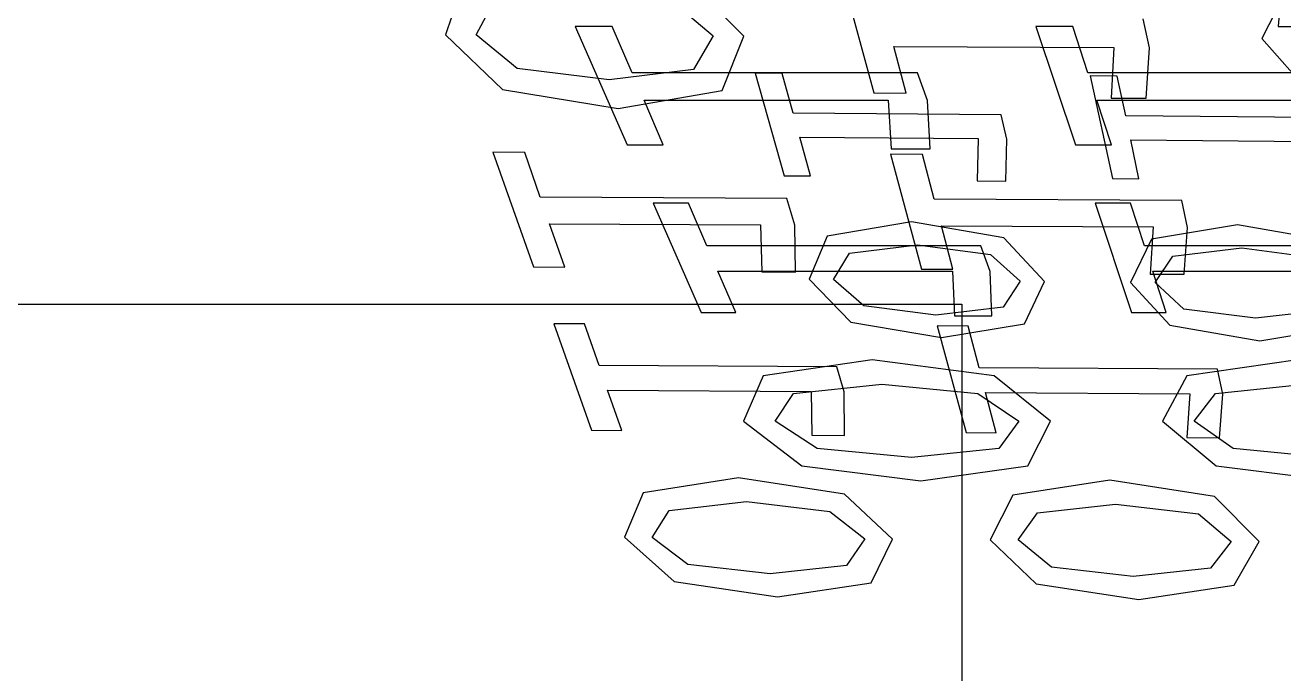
# Model space of a CAD drawing. Extents: x -3.6 to 36, y -4.5 to 18.6.
# Drawn here: x 17.226 to 18.218, y 7.641 to 8.151 of the extents above; entities that cross this region are included whole.
import ezdxf

# ---------------------------------------------------------------- set-up
doc = ezdxf.new("R2010")
doc.units = 0

msp = doc.modelspace()

# ---------------------------------------------------------------- linework, layer by layer
at = {"layer": 'Flow over'}
for p, q in [((13.9929, 7.9318), (17.9641, 7.9318)), ((17.9641, 7.9318), (17.9641, 7.20132))]:
    msp.add_line(p, q, dxfattribs=at)
at = {"layer": 'Layer 1'}
for p, q in [((17.86833, 8.195474), (17.894831, 8.098023)), ((17.86833, 8.195474), (17.894831, 8.098023)), ((17.86833, 8.195474), (17.894831, 8.098023)), ((17.57214, 8.187455), (17.55738, 8.143851)), ((17.57214, 8.187455), (17.55738, 8.143851)), ((17.57214, 8.187455), (17.55738, 8.143851)), ((17.792499, 8.142807), (17.748981, 8.186693)), ((17.792499, 8.142807), (17.748981, 8.186693)), ((17.792499, 8.142807), (17.748981, 8.186693)), ((18.222695, 8.184696), (18.200428, 8.14098)), ((18.222695, 8.184696), (18.200428, 8.14098)), ((18.222695, 8.184696), (18.200428, 8.14098)), ((18.216128, 8.185931), (18.213249, 8.150484)), ((18.216128, 8.185931), (18.213249, 8.150484)), ((18.216128, 8.185931), (18.213249, 8.150484)), ((17.581623, 8.143738), (17.595649, 8.170352)), ((17.581623, 8.143738), (17.595649, 8.170352)), ((17.581623, 8.143738), (17.595649, 8.170352)), ((17.736563, 8.169759), (17.7682, 8.14292)), ((17.736563, 8.169759), (17.7682, 8.14292)), ((17.736563, 8.169759), (17.7682, 8.14292)), ((18.111887, 8.133583), (18.107005, 8.156499)), ((18.111887, 8.133583), (18.107005, 8.156499)), ((18.111887, 8.133583), (18.107005, 8.156499)), ((18.213249, 8.150484), (18.23656, 8.150286)), ((18.213249, 8.150484), (18.23656, 8.150286)), ((18.213249, 8.150484), (18.23656, 8.150286)), ((17.55738, 8.143851), (17.602338, 8.100841)), ((17.55738, 8.143851), (17.602338, 8.100841)), ((17.55738, 8.143851), (17.602338, 8.100841)), ((17.613909, 8.117294), (17.581623, 8.143738)), ((17.613909, 8.117294), (17.581623, 8.143738)), ((17.613909, 8.117294), (17.581623, 8.143738)), ((17.68868, 8.15035), (17.6595, 8.15035)), ((17.6595, 8.15035), (17.700592, 8.057188)), ((17.68868, 8.15035), (17.6595, 8.15035)), ((17.6595, 8.15035), (17.700592, 8.057188)), ((17.68868, 8.15035), (17.6595, 8.15035)), ((17.6595, 8.15035), (17.700592, 8.057188)), ((17.68868, 8.15035), (17.6595, 8.15035)), ((17.6595, 8.15035), (17.700592, 8.057188)), ((17.68868, 8.15035), (17.6595, 8.15035)), ((17.6595, 8.15035), (17.700592, 8.057188)), ((17.68868, 8.15035), (17.6595, 8.15035)), ((17.6595, 8.15035), (17.700592, 8.057188)), ((17.68868, 8.15035), (17.6595, 8.15035)), ((17.6595, 8.15035), (17.700592, 8.057188)), ((17.7044, 8.114), (17.68868, 8.15035)), ((17.7044, 8.114), (17.68868, 8.15035)), ((17.7044, 8.114), (17.68868, 8.15035)), ((17.7044, 8.114), (17.68868, 8.15035)), ((17.7044, 8.114), (17.68868, 8.15035)), ((17.7044, 8.114), (17.68868, 8.15035)), ((17.7044, 8.114), (17.68868, 8.15035)), ((17.7682, 8.14292), (17.752904, 8.116645)), ((17.7682, 8.14292), (17.752904, 8.116645)), ((17.7682, 8.14292), (17.752904, 8.116645)), ((17.7682, 8.14292), (17.7682, 8.14292)), ((17.7682, 8.14292), (17.7682, 8.14292)), ((17.7682, 8.14292), (17.7682, 8.14292)), ((17.775284, 8.100022), (17.792499, 8.142807)), ((17.775284, 8.100022), (17.792499, 8.142807)), ((17.775284, 8.100022), (17.792499, 8.142807)), ((17.792499, 8.142807), (17.792499, 8.142807)), ((17.792499, 8.142807), (17.792499, 8.142807)), ((17.792499, 8.142807), (17.792499, 8.142807)), ((18.05149, 8.15035), (18.0224, 8.15035)), ((18.0224, 8.15035), (18.05367, 8.057188)), ((18.05149, 8.15035), (18.0224, 8.15035)), ((18.0224, 8.15035), (18.05367, 8.057188)), ((18.05149, 8.15035), (18.0224, 8.15035)), ((18.0224, 8.15035), (18.05367, 8.057188)), ((18.05149, 8.15035), (18.0224, 8.15035)), ((18.0224, 8.15035), (18.05367, 8.057188)), ((18.05149, 8.15035), (18.0224, 8.15035)), ((18.0224, 8.15035), (18.05367, 8.057188)), ((18.05149, 8.15035), (18.0224, 8.15035)), ((18.0224, 8.15035), (18.05367, 8.057188)), ((18.05149, 8.15035), (18.0224, 8.15035)), ((18.0224, 8.15035), (18.05367, 8.057188)), ((18.0634, 8.114), (18.05149, 8.15035)), ((18.0634, 8.114), (18.05149, 8.15035)), ((18.0634, 8.114), (18.05149, 8.15035)), ((18.0634, 8.114), (18.05149, 8.15035)), ((18.0634, 8.114), (18.05149, 8.15035)), ((18.0634, 8.114), (18.05149, 8.15035)), ((18.0634, 8.114), (18.05149, 8.15035)), ((18.200428, 8.14098), (18.238472, 8.097856)), ((18.200428, 8.14098), (18.238472, 8.097856)), ((18.200428, 8.14098), (18.238472, 8.097856)), ((17.9204, 8.09791), (17.910635, 8.134712)), ((17.910635, 8.134712), (18.083806, 8.13395)), ((17.9204, 8.09791), (17.910635, 8.134712)), ((17.910635, 8.134712), (18.083806, 8.13395)), ((17.9204, 8.09791), (17.910635, 8.134712)), ((17.910635, 8.134712), (18.083806, 8.13395)), ((18.083806, 8.13395), (18.081774, 8.093959)), ((18.083806, 8.13395), (18.081774, 8.093959)), ((18.083806, 8.13395), (18.081774, 8.093959)), ((18.109488, 8.093818), (18.111887, 8.133583)), ((18.109488, 8.093818), (18.111887, 8.133583)), ((18.109488, 8.093818), (18.111887, 8.133583)), ((17.686214, 8.108291), (17.613909, 8.117294)), ((17.686214, 8.108291), (17.613909, 8.117294)), ((17.686214, 8.108291), (17.613909, 8.117294)), ((17.752904, 8.116645), (17.686214, 8.108291)), ((17.752904, 8.116645), (17.686214, 8.108291)), ((17.752904, 8.116645), (17.686214, 8.108291)), ((17.9292, 8.114), (17.7044, 8.114)), ((17.9292, 8.114), (17.7044, 8.114)), ((17.9292, 8.114), (17.7044, 8.114)), ((17.9292, 8.114), (17.7044, 8.114)), ((17.9292, 8.114), (17.7044, 8.114)), ((17.9292, 8.114), (17.7044, 8.114)), ((17.9292, 8.114), (17.7044, 8.114)), ((17.822591, 8.113492), (17.801396, 8.113661)), ((17.801396, 8.113661), (17.824228, 8.032889)), ((17.822591, 8.113492), (17.801396, 8.113661)), ((17.801396, 8.113661), (17.824228, 8.032889)), ((17.822591, 8.113492), (17.801396, 8.113661)), ((17.801396, 8.113661), (17.824228, 8.032889)), ((17.831283, 8.082109), (17.822591, 8.113492)), ((17.831283, 8.082109), (17.822591, 8.113492)), ((17.831283, 8.082109), (17.822591, 8.113492)), ((17.9372, 8.09212), (17.9292, 8.114)), ((17.9372, 8.09212), (17.9292, 8.114)), ((17.9372, 8.09212), (17.9292, 8.114)), ((17.9372, 8.09212), (17.9292, 8.114)), ((17.9372, 8.09212), (17.9292, 8.114)), ((17.9372, 8.09212), (17.9292, 8.114)), ((17.9372, 8.09212), (17.9292, 8.114)), ((18.288259, 8.113999), (18.0634, 8.114)), ((18.288259, 8.113999), (18.0634, 8.114)), ((18.288259, 8.113999), (18.0634, 8.114)), ((18.288259, 8.113999), (18.0634, 8.114)), ((18.288259, 8.113999), (18.0634, 8.114)), ((18.288259, 8.113999), (18.0634, 8.114)), ((18.288259, 8.113999), (18.0634, 8.114)), ((18.086597, 8.111343), (18.065318, 8.111541)), ((18.065318, 8.111541), (18.082844, 8.030599)), ((18.086597, 8.111343), (18.065318, 8.111541)), ((18.065318, 8.111541), (18.082844, 8.030599)), ((18.086597, 8.111343), (18.065318, 8.111541)), ((18.065318, 8.111541), (18.082844, 8.030599)), ((18.093258, 8.079904), (18.086597, 8.111343)), ((18.093258, 8.079904), (18.086597, 8.111343)), ((18.093258, 8.079904), (18.086597, 8.111343)), ((17.602338, 8.100841), (17.693496, 8.085911)), ((17.602338, 8.100841), (17.693496, 8.085911)), ((17.602338, 8.100841), (17.693496, 8.085911)), ((17.693496, 8.085911), (17.775284, 8.100022)), ((17.693496, 8.085911), (17.775284, 8.100022)), ((17.693496, 8.085911), (17.775284, 8.100022)), ((17.713788, 8.092345), (17.9061, 8.09235)), ((17.713788, 8.092345), (17.9061, 8.09235)), ((17.713788, 8.092345), (17.9061, 8.09235)), ((17.713788, 8.092345), (17.9061, 8.09235)), ((17.713788, 8.092345), (17.9061, 8.09235)), ((17.713788, 8.092345), (17.9061, 8.09235)), ((17.713788, 8.092345), (17.9061, 8.09235)), ((17.729, 8.05718), (17.713788, 8.092345)), ((17.729, 8.05718), (17.713788, 8.092345)), ((17.729, 8.05718), (17.713788, 8.092345)), ((17.729, 8.05718), (17.713788, 8.092345)), ((17.729, 8.05718), (17.713788, 8.092345)), ((17.729, 8.05718), (17.713788, 8.092345)), ((17.729, 8.05718), (17.713788, 8.092345)), ((17.894831, 8.098023), (17.9204, 8.09791)), ((17.894831, 8.098023), (17.9204, 8.09791)), ((17.894831, 8.098023), (17.9204, 8.09791)), ((17.9061, 8.09235), (17.908442, 8.054137)), ((17.9061, 8.09235), (17.908442, 8.054137)), ((17.9061, 8.09235), (17.908442, 8.054137)), ((17.9061, 8.09235), (17.908442, 8.054137)), ((17.9061, 8.09235), (17.908442, 8.054137)), ((17.9061, 8.09235), (17.908442, 8.054137)), ((17.9061, 8.09235), (17.908442, 8.054137)), ((17.9391, 8.05414), (17.9372, 8.09212)), ((17.9391, 8.05414), (17.9372, 8.09212)), ((17.9391, 8.05414), (17.9372, 8.09212)), ((17.9391, 8.05414), (17.9372, 8.09212)), ((17.9391, 8.05414), (17.9372, 8.09212)), ((17.9391, 8.05414), (17.9372, 8.09212)), ((17.9391, 8.05414), (17.9372, 8.09212)), ((18.070485, 8.092345), (18.2628, 8.09235)), ((18.070485, 8.092345), (18.2628, 8.09235)), ((18.070485, 8.092345), (18.2628, 8.09235)), ((18.070485, 8.092345), (18.2628, 8.09235)), ((18.070485, 8.092345), (18.2628, 8.09235)), ((18.070485, 8.092345), (18.2628, 8.09235)), ((18.070485, 8.092345), (18.2628, 8.09235)), ((18.082, 8.05718), (18.070485, 8.092345)), ((18.082, 8.05718), (18.070485, 8.092345)), ((18.082, 8.05718), (18.070485, 8.092345)), ((18.082, 8.05718), (18.070485, 8.092345)), ((18.082, 8.05718), (18.070485, 8.092345)), ((18.082, 8.05718), (18.070485, 8.092345)), ((18.082, 8.05718), (18.070485, 8.092345)), ((18.081774, 8.093959), (18.109488, 8.093818)), ((18.081774, 8.093959), (18.109488, 8.093818)), ((18.081774, 8.093959), (18.109488, 8.093818)), ((17.995198, 8.080726), (17.831283, 8.082109)), ((17.995198, 8.080726), (17.831283, 8.082109)), ((17.995198, 8.080726), (17.831283, 8.082109)), ((17.999685, 8.061732), (17.995198, 8.080726)), ((17.999685, 8.061732), (17.995198, 8.080726)), ((17.999685, 8.061732), (17.995198, 8.080726)), ((18.257906, 8.078521), (18.093258, 8.079904)), ((18.257906, 8.078521), (18.093258, 8.079904)), ((18.257906, 8.078521), (18.093258, 8.079904)), ((17.845, 8.03272), (17.836505, 8.063313)), ((17.836505, 8.063313), (17.97691, 8.062128)), ((17.845, 8.03272), (17.836505, 8.063313)), ((17.836505, 8.063313), (17.97691, 8.062128)), ((17.845, 8.03272), (17.836505, 8.063313)), ((17.836505, 8.063313), (17.97691, 8.062128)), ((17.97691, 8.062128), (17.976176, 8.028882)), ((17.97691, 8.062128), (17.976176, 8.028882)), ((17.97691, 8.062128), (17.976176, 8.028882)), ((17.998698, 8.028684), (17.999685, 8.061732)), ((17.998698, 8.028684), (17.999685, 8.061732)), ((17.998698, 8.028684), (17.999685, 8.061732)), ((17.700592, 8.057188), (17.729, 8.05718)), ((17.700592, 8.057188), (17.729, 8.05718)), ((17.700592, 8.057188), (17.729, 8.05718)), ((17.700592, 8.057188), (17.729, 8.05718)), ((17.700592, 8.057188), (17.729, 8.05718)), ((17.700592, 8.057188), (17.729, 8.05718)), ((17.700592, 8.057188), (17.729, 8.05718)), ((17.908442, 8.054137), (17.9391, 8.05414)), ((17.908442, 8.054137), (17.9391, 8.05414)), ((17.908442, 8.054137), (17.9391, 8.05414)), ((17.908442, 8.054137), (17.9391, 8.05414)), ((17.908442, 8.054137), (17.9391, 8.05414)), ((17.908442, 8.054137), (17.9391, 8.05414)), ((17.908442, 8.054137), (17.9391, 8.05414)), ((18.05367, 8.057188), (18.082, 8.05718)), ((18.05367, 8.057188), (18.082, 8.05718)), ((18.05367, 8.057188), (18.082, 8.05718)), ((18.05367, 8.057188), (18.082, 8.05718)), ((18.05367, 8.057188), (18.082, 8.05718)), ((18.05367, 8.057188), (18.082, 8.05718)), ((18.05367, 8.057188), (18.082, 8.05718)), ((18.1037, 8.03043), (18.097237, 8.061079)), ((18.097237, 8.061079), (18.238263, 8.059894)), ((18.1037, 8.03043), (18.097237, 8.061079)), ((18.097237, 8.061079), (18.238263, 8.059894)), ((18.1037, 8.03043), (18.097237, 8.061079)), ((18.097237, 8.061079), (18.238263, 8.059894)), ((17.619832, 8.051175), (17.594686, 8.051287)), ((17.594686, 8.051287), (17.626747, 7.961061)), ((17.619832, 8.051175), (17.594686, 8.051287)), ((17.594686, 8.051287), (17.626747, 7.961061)), ((17.619832, 8.051175), (17.594686, 8.051287)), ((17.594686, 8.051287), (17.626747, 7.961061)), ((17.632109, 8.016038), (17.619832, 8.051175)), ((17.632109, 8.016038), (17.619832, 8.051175)), ((17.632109, 8.016038), (17.619832, 8.051175)), ((17.933139, 8.049597), (17.90788, 8.049739)), ((17.90788, 8.049739), (17.932461, 7.959371)), ((17.933139, 8.049597), (17.90788, 8.049739)), ((17.90788, 8.049739), (17.932461, 7.959371)), ((17.933139, 8.049597), (17.90788, 8.049739)), ((17.90788, 8.049739), (17.932461, 7.959371)), ((17.942452, 8.014404), (17.933139, 8.049597)), ((17.942452, 8.014404), (17.933139, 8.049597)), ((17.942452, 8.014404), (17.933139, 8.049597)), ((17.824228, 8.032889), (17.845, 8.03272)), ((17.824228, 8.032889), (17.845, 8.03272)), ((17.824228, 8.032889), (17.845, 8.03272)), ((17.976176, 8.028882), (17.998698, 8.028684)), ((17.976176, 8.028882), (17.998698, 8.028684)), ((17.976176, 8.028882), (17.998698, 8.028684)), ((18.082844, 8.030599), (18.1037, 8.03043)), ((18.082844, 8.030599), (18.1037, 8.03043)), ((18.082844, 8.030599), (18.1037, 8.03043)), ((17.826306, 8.015022), (17.632109, 8.016038)), ((17.826306, 8.015022), (17.632109, 8.016038)), ((17.826306, 8.015022), (17.632109, 8.016038)), ((17.8326, 7.993799), (17.826306, 8.015022)), ((17.8326, 7.993799), (17.826306, 8.015022)), ((17.8326, 7.993799), (17.826306, 8.015022)), ((18.137383, 8.013388), (17.942452, 8.014404)), ((18.137383, 8.013388), (17.942452, 8.014404)), ((18.137383, 8.013388), (17.942452, 8.014404)), ((18.141899, 7.992165), (18.137383, 8.013388)), ((18.141899, 7.992165), (18.137383, 8.013388)), ((18.141899, 7.992165), (18.137383, 8.013388)), ((17.7489, 8.01113), (17.7209, 8.01113)), ((17.7209, 8.01113), (17.758774, 7.92525)), ((17.7489, 8.01113), (17.7209, 8.01113)), ((17.7209, 8.01113), (17.758774, 7.92525)), ((17.7489, 8.01113), (17.7209, 8.01113)), ((17.7209, 8.01113), (17.758774, 7.92525)), ((17.7489, 8.01113), (17.7209, 8.01113)), ((17.7209, 8.01113), (17.758774, 7.92525)), ((17.7489, 8.01113), (17.7209, 8.01113)), ((17.7209, 8.01113), (17.758774, 7.92525)), ((17.7489, 8.01113), (17.7209, 8.01113)), ((17.7209, 8.01113), (17.758774, 7.92525)), ((17.7489, 8.01113), (17.7209, 8.01113)), ((17.7209, 8.01113), (17.758774, 7.92525)), ((17.7634, 7.97765), (17.7489, 8.01113)), ((17.7634, 7.97765), (17.7489, 8.01113)), ((17.7634, 7.97765), (17.7489, 8.01113)), ((17.7634, 7.97765), (17.7489, 8.01113)), ((17.7634, 7.97765), (17.7489, 8.01113)), ((17.7634, 7.97765), (17.7489, 8.01113)), ((17.7634, 7.97765), (17.7489, 8.01113)), ((18.0971, 8.01113), (18.0691, 8.01113)), ((18.0691, 8.01113), (18.097943, 7.92525)), ((18.0971, 8.01113), (18.0691, 8.01113)), ((18.0691, 8.01113), (18.097943, 7.92525)), ((18.0971, 8.01113), (18.0691, 8.01113)), ((18.0691, 8.01113), (18.097943, 7.92525)), ((18.0971, 8.01113), (18.0691, 8.01113)), ((18.0691, 8.01113), (18.097943, 7.92525)), ((18.0971, 8.01113), (18.0691, 8.01113)), ((18.0691, 8.01113), (18.097943, 7.92525)), ((18.0971, 8.01113), (18.0691, 8.01113)), ((18.0691, 8.01113), (18.097943, 7.92525)), ((18.0971, 8.01113), (18.0691, 8.01113)), ((18.0691, 8.01113), (18.097943, 7.92525)), ((18.1081, 7.97765), (18.0971, 8.01113)), ((18.1081, 7.97765), (18.0971, 8.01113)), ((18.1081, 7.97765), (18.0971, 8.01113)), ((18.1081, 7.97765), (18.0971, 8.01113)), ((18.1081, 7.97765), (18.0971, 8.01113)), ((18.1081, 7.97765), (18.0971, 8.01113)), ((18.1081, 7.97765), (18.0971, 8.01113)), ((17.6513, 7.96092), (17.639418, 7.995041)), ((17.639418, 7.995041), (17.805647, 7.994166)), ((17.6513, 7.96092), (17.639418, 7.995041)), ((17.639418, 7.995041), (17.805647, 7.994166)), ((17.6513, 7.96092), (17.639418, 7.995041)), ((17.639418, 7.995041), (17.805647, 7.994166)), ((17.805647, 7.994166), (17.806522, 7.95711)), ((17.805647, 7.994166), (17.806522, 7.95711)), ((17.805647, 7.994166), (17.806522, 7.95711)), ((17.833136, 7.956969), (17.8326, 7.993799)), ((17.833136, 7.956969), (17.8326, 7.993799)), ((17.833136, 7.956969), (17.8326, 7.993799)), ((17.924517, 7.996502), (17.858054, 7.985157)), ((17.924517, 7.996502), (17.858054, 7.985157)), ((17.924517, 7.996502), (17.858054, 7.985157)), ((17.997274, 7.983859), (17.924517, 7.996502)), ((17.997274, 7.983859), (17.924517, 7.996502)), ((17.997274, 7.983859), (17.924517, 7.996502)), ((17.9571, 7.95923), (17.948041, 7.993407)), ((17.948041, 7.993407), (18.114862, 7.992504)), ((17.9571, 7.95923), (17.948041, 7.993407)), ((17.948041, 7.993407), (18.114862, 7.992504)), ((17.9571, 7.95923), (17.948041, 7.993407)), ((17.948041, 7.993407), (18.114862, 7.992504)), ((18.114862, 7.992504), (18.112604, 7.95542)), ((18.114862, 7.992504), (18.112604, 7.95542)), ((18.114862, 7.992504), (18.112604, 7.95542)), ((18.181255, 7.994167), (18.113691, 7.982794)), ((18.181255, 7.994167), (18.113691, 7.982794)), ((18.181255, 7.994167), (18.113691, 7.982794)), ((18.139302, 7.955251), (18.141899, 7.992165)), ((18.139302, 7.955251), (18.141899, 7.992165)), ((18.139302, 7.955251), (18.141899, 7.992165)), ((18.253532, 7.981524), (18.181255, 7.994167)), ((18.253532, 7.981524), (18.181255, 7.994167)), ((18.253532, 7.981524), (18.181255, 7.994167)), ((17.858054, 7.985157), (17.843858, 7.95129)), ((17.858054, 7.985157), (17.843858, 7.95129)), ((17.858054, 7.985157), (17.843858, 7.95129)), ((18.029391, 7.949512), (17.997274, 7.983859)), ((18.029391, 7.949512), (17.997274, 7.983859)), ((18.029391, 7.949512), (17.997274, 7.983859)), ((18.113691, 7.982794), (18.097125, 7.94887)), ((18.113691, 7.982794), (18.097125, 7.94887)), ((18.113691, 7.982794), (18.097125, 7.94887)), ((17.9792, 7.97765), (17.7634, 7.97765)), ((17.9792, 7.97765), (17.7634, 7.97765)), ((17.9792, 7.97765), (17.7634, 7.97765)), ((17.9792, 7.97765), (17.7634, 7.97765)), ((17.9792, 7.97765), (17.7634, 7.97765)), ((17.9792, 7.97765), (17.7634, 7.97765)), ((17.9792, 7.97765), (17.7634, 7.97765)), ((17.87558, 7.97178), (17.929231, 7.978327)), ((17.87558, 7.97178), (17.929231, 7.978327)), ((17.87558, 7.97178), (17.929231, 7.978327)), ((17.929231, 7.978327), (17.986635, 7.970736)), ((17.929231, 7.978327), (17.986635, 7.970736)), ((17.929231, 7.978327), (17.986635, 7.970736)), ((17.9866, 7.95748), (17.9792, 7.97765)), ((17.9866, 7.95748), (17.9792, 7.97765)), ((17.9866, 7.95748), (17.9792, 7.97765)), ((17.9866, 7.95748), (17.9792, 7.97765)), ((17.9866, 7.95748), (17.9792, 7.97765)), ((17.9866, 7.95748), (17.9792, 7.97765)), ((17.9866, 7.95748), (17.9792, 7.97765)), ((18.323893, 7.977651), (18.1081, 7.97765)), ((18.323893, 7.977651), (18.1081, 7.97765)), ((18.323893, 7.977651), (18.1081, 7.97765)), ((18.323893, 7.977651), (18.1081, 7.97765)), ((18.323893, 7.977651), (18.1081, 7.97765)), ((18.323893, 7.977651), (18.1081, 7.97765)), ((18.323893, 7.977651), (18.1081, 7.97765)), ((18.130399, 7.969416), (18.184755, 7.975964)), ((18.130399, 7.969416), (18.184755, 7.975964)), ((18.130399, 7.969416), (18.184755, 7.975964)), ((18.184755, 7.975964), (18.241933, 7.968372)), ((18.184755, 7.975964), (18.241933, 7.968372)), ((18.184755, 7.975964), (18.241933, 7.968372)), ((17.862993, 7.951093), (17.87558, 7.97178)), ((17.862993, 7.951093), (17.87558, 7.97178)), ((17.862993, 7.951093), (17.87558, 7.97178)), ((17.986635, 7.970736), (18.0102, 7.94971)), ((17.986635, 7.970736), (18.0102, 7.94971)), ((17.986635, 7.970736), (18.0102, 7.94971)), ((18.116344, 7.948701), (18.130399, 7.969416)), ((18.116344, 7.948701), (18.130399, 7.969416)), ((18.116344, 7.948701), (18.130399, 7.969416)), ((17.626747, 7.961061), (17.6513, 7.96092)), ((17.626747, 7.961061), (17.6513, 7.96092)), ((17.626747, 7.961061), (17.6513, 7.96092)), ((17.7861, 7.92525), (17.772074, 7.957677)), ((17.772074, 7.957677), (17.9567, 7.95767)), ((17.7861, 7.92525), (17.772074, 7.957677)), ((17.772074, 7.957677), (17.9567, 7.95767)), ((17.7861, 7.92525), (17.772074, 7.957677)), ((17.772074, 7.957677), (17.9567, 7.95767)), ((17.7861, 7.92525), (17.772074, 7.957677)), ((17.772074, 7.957677), (17.9567, 7.95767)), ((17.7861, 7.92525), (17.772074, 7.957677)), ((17.772074, 7.957677), (17.9567, 7.95767)), ((17.7861, 7.92525), (17.772074, 7.957677)), ((17.772074, 7.957677), (17.9567, 7.95767)), ((17.7861, 7.92525), (17.772074, 7.957677)), ((17.772074, 7.957677), (17.9567, 7.95767)), ((17.806522, 7.95711), (17.833136, 7.956969)), ((17.806522, 7.95711), (17.833136, 7.956969)), ((17.806522, 7.95711), (17.833136, 7.956969)), ((17.932461, 7.959371), (17.9571, 7.95923)), ((17.932461, 7.959371), (17.9571, 7.95923)), ((17.932461, 7.959371), (17.9571, 7.95923)), ((17.9567, 7.95767), (17.958422, 7.922421)), ((17.9567, 7.95767), (17.958422, 7.922421)), ((17.9567, 7.95767), (17.958422, 7.922421)), ((17.9567, 7.95767), (17.958422, 7.922421)), ((17.9567, 7.95767), (17.958422, 7.922421)), ((17.9567, 7.95767), (17.958422, 7.922421)), ((17.9567, 7.95767), (17.958422, 7.922421)), ((17.9879, 7.92242), (17.9866, 7.95748)), ((17.9879, 7.92242), (17.9866, 7.95748)), ((17.9879, 7.92242), (17.9866, 7.95748)), ((17.9879, 7.92242), (17.9866, 7.95748)), ((17.9879, 7.92242), (17.9866, 7.95748)), ((17.9879, 7.92242), (17.9866, 7.95748)), ((17.9879, 7.92242), (17.9866, 7.95748)), ((18.112604, 7.95542), (18.139302, 7.955251)), ((18.112604, 7.95542), (18.139302, 7.955251)), ((18.112604, 7.95542), (18.139302, 7.955251)), ((18.1252, 7.92525), (18.114588, 7.957677)), ((18.114588, 7.957677), (18.2992, 7.95767)), ((18.1252, 7.92525), (18.114588, 7.957677)), ((18.114588, 7.957677), (18.2992, 7.95767)), ((18.1252, 7.92525), (18.114588, 7.957677)), ((18.114588, 7.957677), (18.2992, 7.95767)), ((18.1252, 7.92525), (18.114588, 7.957677)), ((18.114588, 7.957677), (18.2992, 7.95767)), ((18.1252, 7.92525), (18.114588, 7.957677)), ((18.114588, 7.957677), (18.2992, 7.95767)), ((18.1252, 7.92525), (18.114588, 7.957677)), ((18.114588, 7.957677), (18.2992, 7.95767)), ((18.1252, 7.92525), (18.114588, 7.957677)), ((18.114588, 7.957677), (18.2992, 7.95767)), ((17.843858, 7.95129), (17.87685, 7.91748)), ((17.843858, 7.95129), (17.87685, 7.91748)), ((17.843858, 7.95129), (17.87685, 7.91748)), ((17.886954, 7.930293), (17.862993, 7.951093)), ((17.886954, 7.930293), (17.862993, 7.951093)), ((17.886954, 7.930293), (17.862993, 7.951093)), ((18.0102, 7.94971), (17.996795, 7.929249)), ((18.0102, 7.94971), (17.996795, 7.929249)), ((18.0102, 7.94971), (17.996795, 7.929249)), ((18.0102, 7.94971), (18.0102, 7.94971)), ((18.0102, 7.94971), (18.0102, 7.94971)), ((18.0102, 7.94971), (18.0102, 7.94971)), ((18.013643, 7.916126), (18.029391, 7.949512)), ((18.013643, 7.916126), (18.029391, 7.949512)), ((18.013643, 7.916126), (18.029391, 7.949512)), ((18.029391, 7.949512), (18.029391, 7.949512)), ((18.029391, 7.949512), (18.029391, 7.949512)), ((18.029391, 7.949512), (18.029391, 7.949512)), ((18.097125, 7.94887), (18.128028, 7.915032)), ((18.097125, 7.94887), (18.128028, 7.915032)), ((18.097125, 7.94887), (18.128028, 7.915032)), ((18.139034, 7.927873), (18.116344, 7.948701)), ((18.139034, 7.927873), (18.116344, 7.948701)), ((18.139034, 7.927873), (18.116344, 7.948701)), ((17.758774, 7.92525), (17.7861, 7.92525)), ((17.758774, 7.92525), (17.7861, 7.92525)), ((17.758774, 7.92525), (17.7861, 7.92525)), ((17.758774, 7.92525), (17.7861, 7.92525)), ((17.758774, 7.92525), (17.7861, 7.92525)), ((17.758774, 7.92525), (17.7861, 7.92525)), ((17.758774, 7.92525), (17.7861, 7.92525)), ((17.943596, 7.922984), (17.886954, 7.930293)), ((17.943596, 7.922984), (17.886954, 7.930293)), ((17.943596, 7.922984), (17.886954, 7.930293)), ((17.996795, 7.929249), (17.943596, 7.922984)), ((17.996795, 7.929249), (17.943596, 7.922984)), ((17.996795, 7.929249), (17.943596, 7.922984)), ((17.958422, 7.922421), (17.9879, 7.92242)), ((17.958422, 7.922421), (17.9879, 7.92242)), ((17.958422, 7.922421), (17.9879, 7.92242)), ((17.958422, 7.922421), (17.9879, 7.92242)), ((17.958422, 7.922421), (17.9879, 7.92242)), ((17.958422, 7.922421), (17.9879, 7.92242)), ((17.958422, 7.922421), (17.9879, 7.92242)), ((18.097943, 7.92525), (18.1252, 7.92525)), ((18.097943, 7.92525), (18.1252, 7.92525)), ((18.097943, 7.92525), (18.1252, 7.92525)), ((18.097943, 7.92525), (18.1252, 7.92525)), ((18.097943, 7.92525), (18.1252, 7.92525)), ((18.097943, 7.92525), (18.1252, 7.92525)), ((18.097943, 7.92525), (18.1252, 7.92525)), ((18.195479, 7.920535), (18.139034, 7.927873)), ((18.195479, 7.920535), (18.139034, 7.927873)), ((18.195479, 7.920535), (18.139034, 7.927873)), ((18.249355, 7.926801), (18.195479, 7.920535)), ((18.249355, 7.926801), (18.195479, 7.920535)), ((18.249355, 7.926801), (18.195479, 7.920535)), ((17.666934, 7.916133), (17.642691, 7.916274)), ((17.642691, 7.916274), (17.672493, 7.832341)), ((17.666934, 7.916133), (17.642691, 7.916274)), ((17.642691, 7.916274), (17.672493, 7.832341)), ((17.666934, 7.916133), (17.642691, 7.916274)), ((17.642691, 7.916274), (17.672493, 7.832341)), ((17.678336, 7.883452), (17.666934, 7.916133)), ((17.678336, 7.883452), (17.666934, 7.916133)), ((17.678336, 7.883452), (17.666934, 7.916133)), ((17.87685, 7.91748), (17.948168, 7.905401)), ((17.87685, 7.91748), (17.948168, 7.905401)), ((17.87685, 7.91748), (17.948168, 7.905401)), ((17.969033, 7.914376), (17.944677, 7.914517)), ((17.944677, 7.914517), (17.967537, 7.830471)), ((17.969033, 7.914376), (17.944677, 7.914517)), ((17.944677, 7.914517), (17.967537, 7.830471)), ((17.969033, 7.914376), (17.944677, 7.914517)), ((17.944677, 7.914517), (17.967537, 7.830471)), ((17.948168, 7.905401), (18.013643, 7.916126)), ((17.948168, 7.905401), (18.013643, 7.916126)), ((17.948168, 7.905401), (18.013643, 7.916126)), ((17.977697, 7.881666), (17.969033, 7.914376)), ((17.977697, 7.881666), (17.969033, 7.914376)), ((17.977697, 7.881666), (17.969033, 7.914376)), ((18.128028, 7.915032), (18.198894, 7.902925)), ((18.128028, 7.915032), (18.198894, 7.902925)), ((18.128028, 7.915032), (18.198894, 7.902925)), ((18.198894, 7.902925), (18.265414, 7.913677)), ((18.198894, 7.902925), (18.265414, 7.913677)), ((18.198894, 7.902925), (18.265414, 7.913677)), ((17.865647, 7.882323), (17.678336, 7.883452)), ((17.865647, 7.882323), (17.678336, 7.883452)), ((17.865647, 7.882323), (17.678336, 7.883452)), ((17.893502, 7.887738), (17.807565, 7.875151)), ((17.893502, 7.887738), (17.807565, 7.875151)), ((17.893502, 7.887738), (17.807565, 7.875151)), ((17.893502, 7.887738), (17.807565, 7.875151)), ((17.893502, 7.887738), (17.807565, 7.875151)), ((17.893502, 7.887738), (17.807565, 7.875151)), ((17.893502, 7.887738), (17.807565, 7.875151)), ((17.989598, 7.875151), (17.893502, 7.887738)), ((17.989598, 7.875151), (17.893502, 7.887738)), ((17.989598, 7.875151), (17.893502, 7.887738)), ((17.989598, 7.875151), (17.893502, 7.887738)), ((17.989598, 7.875151), (17.893502, 7.887738)), ((17.989598, 7.875151), (17.893502, 7.887738)), ((17.989598, 7.875151), (17.893502, 7.887738)), ((18.228682, 7.887738), (18.141419, 7.875151)), ((18.228682, 7.887738), (18.141419, 7.875151)), ((18.228682, 7.887738), (18.141419, 7.875151)), ((18.228682, 7.887738), (18.141419, 7.875151)), ((18.228682, 7.887738), (18.141419, 7.875151)), ((18.228682, 7.887738), (18.141419, 7.875151)), ((18.228682, 7.887738), (18.141419, 7.875151)), ((17.807565, 7.875151), (17.792099, 7.83945)), ((17.807565, 7.875151), (17.792099, 7.83945)), ((17.807565, 7.875151), (17.792099, 7.83945)), ((17.807565, 7.875151), (17.792099, 7.83945)), ((17.807565, 7.875151), (17.792099, 7.83945)), ((17.807565, 7.875151), (17.792099, 7.83945)), ((17.807565, 7.875151), (17.792099, 7.83945)), ((17.871489, 7.862595), (17.865647, 7.882323)), ((17.871489, 7.862595), (17.865647, 7.882323)), ((17.871489, 7.862595), (17.865647, 7.882323)), ((18.165657, 7.880537), (17.977697, 7.881666)), ((18.165657, 7.880537), (17.977697, 7.881666)), ((18.165657, 7.880537), (17.977697, 7.881666)), ((18.034077, 7.83945), (17.989598, 7.875151)), ((18.034077, 7.83945), (17.989598, 7.875151)), ((18.034077, 7.83945), (17.989598, 7.875151)), ((18.034077, 7.83945), (17.989598, 7.875151)), ((18.034077, 7.83945), (17.989598, 7.875151)), ((18.034077, 7.83945), (17.989598, 7.875151)), ((18.034077, 7.83945), (17.989598, 7.875151)), ((18.141419, 7.875151), (18.122171, 7.83945)), ((18.141419, 7.875151), (18.122171, 7.83945)), ((18.141419, 7.875151), (18.122171, 7.83945)), ((18.141419, 7.875151), (18.122171, 7.83945)), ((18.141419, 7.875151), (18.122171, 7.83945)), ((18.141419, 7.875151), (18.122171, 7.83945)), ((18.141419, 7.875151), (18.122171, 7.83945)), ((18.169862, 7.860782), (18.165657, 7.880537)), ((18.169862, 7.860782), (18.165657, 7.880537)), ((18.169862, 7.860782), (18.165657, 7.880537)), ((17.6962, 7.8322), (17.685137, 7.863922)), ((17.685137, 7.863922), (17.845496, 7.862962)), ((17.6962, 7.8322), (17.685137, 7.863922)), ((17.685137, 7.863922), (17.845496, 7.862962)), ((17.6962, 7.8322), (17.685137, 7.863922)), ((17.685137, 7.863922), (17.845496, 7.862962)), ((17.831667, 7.861266), (17.901207, 7.86866)), ((17.831667, 7.861266), (17.901207, 7.86866)), ((17.831667, 7.861266), (17.901207, 7.86866)), ((17.831667, 7.861266), (17.901207, 7.86866)), ((17.831667, 7.861266), (17.901207, 7.86866)), ((17.831667, 7.861266), (17.901207, 7.86866)), ((17.831667, 7.861266), (17.901207, 7.86866)), ((17.845496, 7.862962), (17.845947, 7.828503)), ((17.845496, 7.862962), (17.845947, 7.828503)), ((17.845496, 7.862962), (17.845947, 7.828503)), ((17.901207, 7.86866), (17.976729, 7.861266)), ((17.901207, 7.86866), (17.976729, 7.861266)), ((17.901207, 7.86866), (17.976729, 7.861266)), ((17.901207, 7.86866), (17.976729, 7.861266)), ((17.901207, 7.86866), (17.976729, 7.861266)), ((17.901207, 7.86866), (17.976729, 7.861266)), ((17.901207, 7.86866), (17.976729, 7.861266)), ((18.164053, 7.861266), (18.234383, 7.86866)), ((18.164053, 7.861266), (18.234383, 7.86866)), ((18.164053, 7.861266), (18.234383, 7.86866)), ((18.164053, 7.861266), (18.234383, 7.86866)), ((18.164053, 7.861266), (18.234383, 7.86866)), ((18.164053, 7.861266), (18.234383, 7.86866)), ((18.164053, 7.861266), (18.234383, 7.86866)), ((17.817076, 7.83945), (17.831667, 7.861266)), ((17.817076, 7.83945), (17.831667, 7.861266)), ((17.817076, 7.83945), (17.831667, 7.861266)), ((17.817076, 7.83945), (17.831667, 7.861266)), ((17.817076, 7.83945), (17.831667, 7.861266)), ((17.817076, 7.83945), (17.831667, 7.861266)), ((17.817076, 7.83945), (17.831667, 7.861266)), ((17.87163, 7.828334), (17.871489, 7.862595)), ((17.87163, 7.828334), (17.871489, 7.862595)), ((17.87163, 7.828334), (17.871489, 7.862595)), ((17.976729, 7.861266), (18.0091, 7.83945)), ((17.976729, 7.861266), (18.0091, 7.83945)), ((17.976729, 7.861266), (18.0091, 7.83945)), ((17.976729, 7.861266), (18.0091, 7.83945)), ((17.976729, 7.861266), (18.0091, 7.83945)), ((17.976729, 7.861266), (18.0091, 7.83945)), ((17.976729, 7.861266), (18.0091, 7.83945)), ((17.9913, 7.83033), (17.98289, 7.862108)), ((17.98289, 7.862108), (18.143813, 7.86112)), ((17.9913, 7.83033), (17.98289, 7.862108)), ((17.98289, 7.862108), (18.143813, 7.86112)), ((17.9913, 7.83033), (17.98289, 7.862108)), ((17.98289, 7.862108), (18.143813, 7.86112)), ((18.143813, 7.86112), (18.141329, 7.826633)), ((18.143813, 7.86112), (18.141329, 7.826633)), ((18.143813, 7.86112), (18.141329, 7.826633)), ((18.147176, 7.83945), (18.164053, 7.861266)), ((18.147176, 7.83945), (18.164053, 7.861266)), ((18.147176, 7.83945), (18.164053, 7.861266)), ((18.147176, 7.83945), (18.164053, 7.861266)), ((18.147176, 7.83945), (18.164053, 7.861266)), ((18.147176, 7.83945), (18.164053, 7.861266)), ((18.147176, 7.83945), (18.164053, 7.861266)), ((18.167096, 7.826464), (18.169862, 7.860782)), ((18.167096, 7.826464), (18.169862, 7.860782)), ((18.167096, 7.826464), (18.169862, 7.860782)), ((17.792099, 7.83945), (17.838158, 7.804426)), ((17.792099, 7.83945), (17.838158, 7.804426)), ((17.792099, 7.83945), (17.838158, 7.804426)), ((17.792099, 7.83945), (17.838158, 7.804426)), ((17.792099, 7.83945), (17.838158, 7.804426)), ((17.792099, 7.83945), (17.838158, 7.804426)), ((17.792099, 7.83945), (17.838158, 7.804426)), ((17.850181, 7.817916), (17.817076, 7.83945)), ((17.850181, 7.817916), (17.817076, 7.83945)), ((17.850181, 7.817916), (17.817076, 7.83945)), ((17.850181, 7.817916), (17.817076, 7.83945)), ((17.850181, 7.817916), (17.817076, 7.83945)), ((17.850181, 7.817916), (17.817076, 7.83945)), ((17.850181, 7.817916), (17.817076, 7.83945)), ((18.0091, 7.83945), (17.993239, 7.817916)), ((18.0091, 7.83945), (17.993239, 7.817916)), ((18.0091, 7.83945), (17.993239, 7.817916)), ((18.0091, 7.83945), (17.993239, 7.817916)), ((18.0091, 7.83945), (17.993239, 7.817916)), ((18.0091, 7.83945), (17.993239, 7.817916)), ((18.0091, 7.83945), (17.993239, 7.817916)), ((18.0091, 7.83945), (18.0091, 7.83945)), ((18.0091, 7.83945), (18.0091, 7.83945)), ((18.0091, 7.83945), (18.0091, 7.83945)), ((18.0091, 7.83945), (18.0091, 7.83945)), ((18.0091, 7.83945), (18.0091, 7.83945)), ((18.0091, 7.83945), (18.0091, 7.83945)), ((18.0091, 7.83945), (18.0091, 7.83945)), ((18.016127, 7.804426), (18.034076, 7.83945)), ((18.016127, 7.804426), (18.034076, 7.83945)), ((18.016127, 7.804426), (18.034076, 7.83945)), ((18.016127, 7.804426), (18.034076, 7.83945)), ((18.016127, 7.804426), (18.034076, 7.83945)), ((18.016127, 7.804426), (18.034076, 7.83945)), ((18.016127, 7.804426), (18.034076, 7.83945)), ((18.034076, 7.83945), (18.034077, 7.83945)), ((18.034076, 7.83945), (18.034077, 7.83945)), ((18.034076, 7.83945), (18.034077, 7.83945)), ((18.034076, 7.83945), (18.034077, 7.83945)), ((18.034076, 7.83945), (18.034077, 7.83945)), ((18.034076, 7.83945), (18.034077, 7.83945)), ((18.034076, 7.83945), (18.034077, 7.83945)), ((18.122171, 7.83945), (18.164561, 7.804426)), ((18.122171, 7.83945), (18.164561, 7.804426)), ((18.122171, 7.83945), (18.164561, 7.804426)), ((18.122171, 7.83945), (18.164561, 7.804426)), ((18.122171, 7.83945), (18.164561, 7.804426)), ((18.122171, 7.83945), (18.164561, 7.804426)), ((18.122171, 7.83945), (18.164561, 7.804426)), ((18.177995, 7.817916), (18.147176, 7.83945)), ((18.177995, 7.817916), (18.147176, 7.83945)), ((18.177995, 7.817916), (18.147176, 7.83945)), ((18.177995, 7.817916), (18.147176, 7.83945)), ((18.177995, 7.817916), (18.147176, 7.83945)), ((18.177995, 7.817916), (18.147176, 7.83945)), ((18.177995, 7.817916), (18.147176, 7.83945)), ((17.672493, 7.832341), (17.6962, 7.8322)), ((17.672493, 7.832341), (17.6962, 7.8322)), ((17.672493, 7.832341), (17.6962, 7.8322)), ((17.845947, 7.828503), (17.87163, 7.828334)), ((17.845947, 7.828503), (17.87163, 7.828334)), ((17.845947, 7.828503), (17.87163, 7.828334)), ((17.967537, 7.830471), (17.9913, 7.83033)), ((17.967537, 7.830471), (17.9913, 7.83033)), ((17.967537, 7.830471), (17.9913, 7.83033)), ((18.141329, 7.826633), (18.167096, 7.826464)), ((18.141329, 7.826633), (18.167096, 7.826464)), ((18.141329, 7.826633), (18.167096, 7.826464)), ((17.924546, 7.810861), (17.850181, 7.817916)), ((17.924546, 7.810861), (17.850181, 7.817916)), ((17.924546, 7.810861), (17.850181, 7.817916)), ((17.924546, 7.810861), (17.850181, 7.817916)), ((17.924546, 7.810861), (17.850181, 7.817916)), ((17.924546, 7.810861), (17.850181, 7.817916)), ((17.924546, 7.810861), (17.850181, 7.817916)), ((17.993239, 7.817916), (17.924546, 7.810861)), ((17.993239, 7.817916), (17.924546, 7.810861)), ((17.993239, 7.817916), (17.924546, 7.810861)), ((17.993239, 7.817916), (17.924546, 7.810861)), ((17.993239, 7.817916), (17.924546, 7.810861)), ((17.993239, 7.817916), (17.924546, 7.810861)), ((17.993239, 7.817916), (17.924546, 7.810861)), ((18.251655, 7.810861), (18.177995, 7.817916)), ((18.251655, 7.810861), (18.177995, 7.817916)), ((18.251655, 7.810861), (18.177995, 7.817916)), ((18.251655, 7.810861), (18.177995, 7.817916)), ((18.251655, 7.810861), (18.177995, 7.817916)), ((18.251655, 7.810861), (18.177995, 7.817916)), ((18.251655, 7.810861), (18.177995, 7.817916)), ((17.838158, 7.804426), (17.93194, 7.792573)), ((17.838158, 7.804426), (17.93194, 7.792573)), ((17.838158, 7.804426), (17.93194, 7.792573)), ((17.838158, 7.804426), (17.93194, 7.792573)), ((17.838158, 7.804426), (17.93194, 7.792573)), ((17.838158, 7.804426), (17.93194, 7.792573)), ((17.838158, 7.804426), (17.93194, 7.792573)), ((17.93194, 7.792573), (18.016127, 7.804426)), ((17.93194, 7.792573), (18.016127, 7.804426)), ((17.93194, 7.792573), (18.016127, 7.804426)), ((17.93194, 7.792573), (18.016127, 7.804426)), ((17.93194, 7.792573), (18.016127, 7.804426)), ((17.93194, 7.792573), (18.016127, 7.804426)), ((17.93194, 7.792573), (18.016127, 7.804426)), ((18.164561, 7.804426), (18.257102, 7.792573)), ((18.164561, 7.804426), (18.257102, 7.792573)), ((18.164561, 7.804426), (18.257102, 7.792573)), ((18.164561, 7.804426), (18.257102, 7.792573)), ((18.164561, 7.804426), (18.257102, 7.792573)), ((18.164561, 7.804426), (18.257102, 7.792573)), ((18.164561, 7.804426), (18.257102, 7.792573)), ((17.788358, 7.794891), (17.713174, 7.783037)), ((17.788358, 7.794891), (17.713174, 7.783037)), ((17.788358, 7.794891), (17.713174, 7.783037)), ((17.871698, 7.781993), (17.788358, 7.794891)), ((17.871698, 7.781993), (17.788358, 7.794891)), ((17.871698, 7.781993), (17.788358, 7.794891)), ((18.080755, 7.792997), (18.004273, 7.781116)), ((18.080755, 7.792997), (18.004273, 7.781116)), ((18.080755, 7.792997), (18.004273, 7.781116)), ((18.163333, 7.780071), (18.080755, 7.792997)), ((18.163333, 7.780071), (18.080755, 7.792997)), ((18.163333, 7.780071), (18.080755, 7.792997)), ((17.713174, 7.783037), (17.69847, 7.74807)), ((17.713174, 7.783037), (17.69847, 7.74807)), ((17.713174, 7.783037), (17.69847, 7.74807)), ((17.733691, 7.769265), (17.794482, 7.776123)), ((17.733691, 7.769265), (17.794482, 7.776123)), ((17.733691, 7.769265), (17.794482, 7.776123)), ((17.794482, 7.776123), (17.86007, 7.768418)), ((17.794482, 7.776123), (17.86007, 7.768418)), ((17.794482, 7.776123), (17.86007, 7.768418)), ((17.909516, 7.746659), (17.871698, 7.781993)), ((17.909516, 7.746659), (17.871698, 7.781993)), ((17.909516, 7.746659), (17.871698, 7.781993)), ((18.004273, 7.781116), (17.986549, 7.74612)), ((18.004273, 7.781116), (17.986549, 7.74612)), ((18.004273, 7.781116), (17.986549, 7.74612)), ((18.02369, 7.767343), (18.085327, 7.774201)), ((18.02369, 7.767343), (18.085327, 7.774201)), ((18.02369, 7.767343), (18.085327, 7.774201)), ((18.085327, 7.774201), (18.15052, 7.766496)), ((18.085327, 7.774201), (18.15052, 7.766496)), ((18.085327, 7.774201), (18.15052, 7.766496)), ((18.1983, 7.744681), (18.163333, 7.780071)), ((18.1983, 7.744681), (18.163333, 7.780071)), ((18.1983, 7.744681), (18.163333, 7.780071)), ((17.720258, 7.747929), (17.733691, 7.769265)), ((17.720258, 7.747929), (17.733691, 7.769265)), ((17.720258, 7.747929), (17.733691, 7.769265)), ((17.86007, 7.768418), (17.8877, 7.7468)), ((17.86007, 7.768418), (17.8877, 7.7468)), ((17.86007, 7.768418), (17.8877, 7.7468)), ((18.008421, 7.745979), (18.02369, 7.767343)), ((18.008421, 7.745979), (18.02369, 7.767343)), ((18.008421, 7.745979), (18.02369, 7.767343)), ((18.15052, 7.766496), (18.1764, 7.74485)), ((18.15052, 7.766496), (18.1764, 7.74485)), ((18.15052, 7.766496), (18.1764, 7.74485)), ((17.69847, 7.74807), (17.737445, 7.713357)), ((17.69847, 7.74807), (17.737445, 7.713357)), ((17.69847, 7.74807), (17.737445, 7.713357)), ((17.748367, 7.726565), (17.720258, 7.747929)), ((17.748367, 7.726565), (17.720258, 7.747929)), ((17.748367, 7.726565), (17.720258, 7.747929)), ((17.8877, 7.7468), (17.873222, 7.725718)), ((17.8877, 7.7468), (17.873222, 7.725718)), ((17.8877, 7.7468), (17.873222, 7.725718)), ((17.8877, 7.7468), (17.8877, 7.7468)), ((17.8877, 7.7468), (17.8877, 7.7468)), ((17.8877, 7.7468), (17.8877, 7.7468)), ((17.892836, 7.712284), (17.909516, 7.746659)), ((17.892836, 7.712284), (17.909516, 7.746659)), ((17.892836, 7.712284), (17.909516, 7.746659)), ((17.909516, 7.746659), (17.909516, 7.746659)), ((17.909516, 7.746659), (17.909516, 7.746659)), ((17.909516, 7.746659), (17.909516, 7.746659)), ((17.986549, 7.74612), (18.022758, 7.711379)), ((17.986549, 7.74612), (18.022758, 7.711379)), ((17.986549, 7.74612), (18.022758, 7.711379)), ((18.034837, 7.724586), (18.008421, 7.745979)), ((18.034837, 7.724586), (18.008421, 7.745979)), ((18.034837, 7.724586), (18.008421, 7.745979)), ((18.1764, 7.74485), (18.160116, 7.72374)), ((18.1764, 7.74485), (18.160116, 7.72374)), ((18.1764, 7.74485), (18.160116, 7.72374)), ((18.1764, 7.74485), (18.1764, 7.74485)), ((18.1764, 7.74485), (18.1764, 7.74485)), ((18.1764, 7.74485), (18.1764, 7.74485)), ((18.178658, 7.710306), (18.1983, 7.744681)), ((18.178658, 7.710306), (18.1983, 7.744681)), ((18.178658, 7.710306), (18.1983, 7.744681)), ((18.1983, 7.744681), (18.1983, 7.744681)), ((18.1983, 7.744681), (18.1983, 7.744681)), ((18.1983, 7.744681), (18.1983, 7.744681)), ((17.813052, 7.71917), (17.748367, 7.726565)), ((17.813052, 7.71917), (17.748367, 7.726565)), ((17.813052, 7.71917), (17.748367, 7.726565)), ((17.873222, 7.725718), (17.813052, 7.71917)), ((17.873222, 7.725718), (17.813052, 7.71917)), ((17.873222, 7.725718), (17.813052, 7.71917)), ((18.099156, 7.717164), (18.034837, 7.724586)), ((18.099156, 7.717164), (18.034837, 7.724586)), ((18.099156, 7.717164), (18.034837, 7.724586)), ((18.160116, 7.72374), (18.099156, 7.717164)), ((18.160116, 7.72374), (18.099156, 7.717164)), ((18.160116, 7.72374), (18.099156, 7.717164)), ((17.737445, 7.713357), (17.818923, 7.701108)), ((17.737445, 7.713357), (17.818923, 7.701108)), ((17.737445, 7.713357), (17.818923, 7.701108)), ((17.818923, 7.701108), (17.892836, 7.712284)), ((17.818923, 7.701108), (17.892836, 7.712284)), ((17.818923, 7.701108), (17.892836, 7.712284)), ((18.022758, 7.711379), (18.10353, 7.699102)), ((18.022758, 7.711379), (18.10353, 7.699102)), ((18.022758, 7.711379), (18.10353, 7.699102)), ((18.10353, 7.699102), (18.178658, 7.710306)), ((18.10353, 7.699102), (18.178658, 7.710306)), ((18.10353, 7.699102), (18.178658, 7.710306))]:
    msp.add_line(p, q, dxfattribs=at)

doc.saveas('drawing.dxf')
